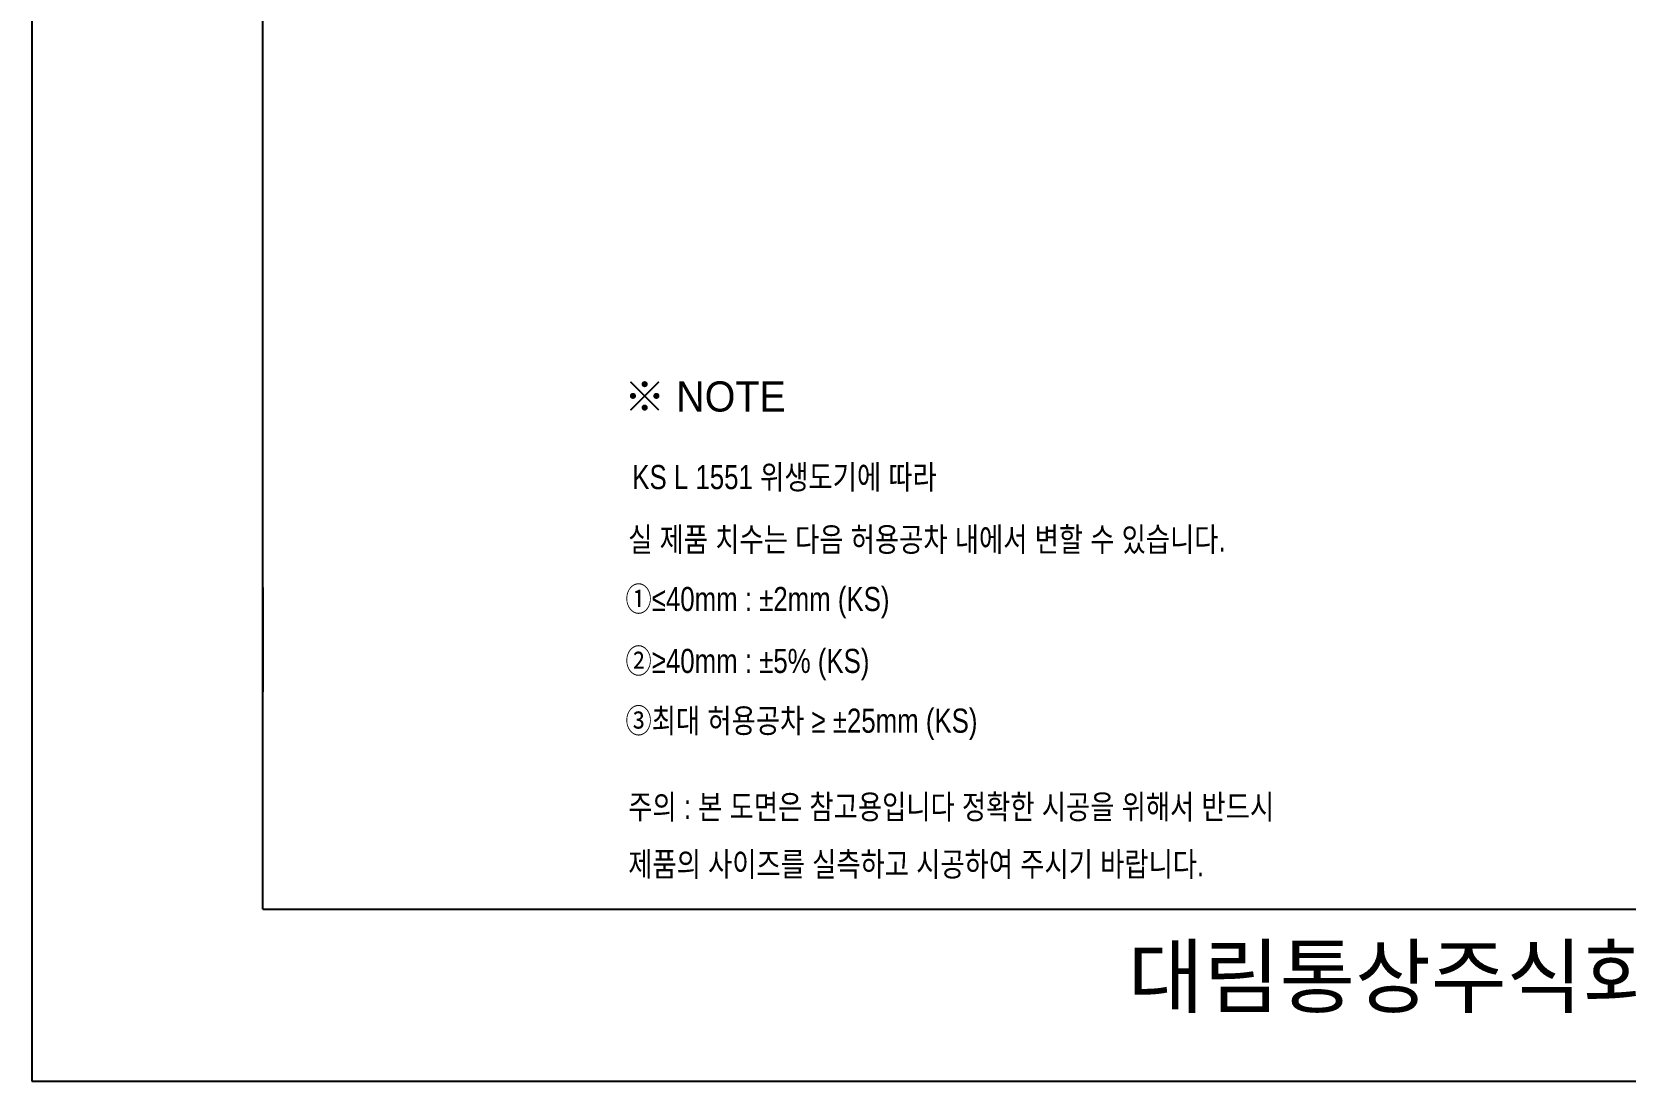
# Model space of a CAD drawing. Header units: millimetres. Extents: x 12300 to 14725, y -475 to 2955.
# Drawn here: x 12300 to 13620, y -475 to 394 of the extents above; entities that cross this region are included whole.
import ezdxf
from ezdxf.lldxf.tags import DXFTag

# ---------------------------------------------------------------- set-up
doc = ezdxf.new("R2010")
doc.units = ezdxf.units.MM
doc.header["$LTSCALE"] = 0.2
doc.layers.add('2', color=2, linetype='HIDDEN')
doc.layers.add('YA', color=7, linetype='Continuous')
doc.layers.add('DIM', color=3, linetype='Continuous', lineweight=15)
doc.layers.add('LINE', color=7, linetype='Continuous', lineweight=25)
doc.styles.add('MtXpl_', font='')
doc.styles.add('굴림', font='')
doc.styles.add('스타일1', font='txt.shx', dxfattribs={"bigfont": 'ghs.shx'})
doc.styles.get('MtXpl_').set_extended_font_data('Gulim')
doc.styles.get('굴림').set_extended_font_data('援대┝')
tags = doc.linetypes.add('Amconstr', pattern=[9999, 9999, 0]).pattern_tags.tags
tags[6:7] = [DXFTag(74, 4), DXFTag(75, 0), DXFTag(340, '0'), DXFTag(46, 1.0), DXFTag(50, 0.0), DXFTag(44, 0.0), DXFTag(45, 0.0)]
tags[4:5] = [DXFTag(74, 4), DXFTag(75, 0), DXFTag(340, '0'), DXFTag(46, 1.0), DXFTag(50, 0.0), DXFTag(44, 0.0), DXFTag(45, 0.0)]
tags = doc.linetypes.add('HIDDEN', pattern=[9.525, 6.35, -3.175]).pattern_tags.tags
tags[6:7] = [DXFTag(74, 4), DXFTag(75, 0), DXFTag(340, '0'), DXFTag(46, 1.0), DXFTag(50, 0.0), DXFTag(44, 0.0), DXFTag(45, 0.0)]
tags[4:5] = [DXFTag(74, 4), DXFTag(75, 0), DXFTag(340, '0'), DXFTag(46, 1.0), DXFTag(50, 0.0), DXFTag(44, 0.0), DXFTag(45, 0.0)]

msp = doc.modelspace()

# ---------------------------------------------------------------- linework, layer by layer
at = {"layer": 'LINE', "linetype": 'Amconstr'}
msp.add_line((13578.6, -332.6), (13650.6, -332.6), dxfattribs=at)
at = {"layer": 'YA', "color": 7}
for p, q in [((12491.1, -332.6), (12491.1, 1765.2)), ((12491.1, -66.1), (12491.1, -152.6)), ((12491.1, -332.6), (13578.6, -332.6)), ((12563.1, -332.6), (13578.6, -332.6))]:
    msp.add_line(p, q, dxfattribs=at)
at = {"layer": 'YA', "color": 0}
msp.add_lwpolyline([(12299.7, -475.1), (14725.2, -475.1), (14725.2, 2955.2), (12299.7, 2955.2)], close=True, dxfattribs=at)

# ---------------------------------------------------------------- texts
at = {"color": 3, "style": '굴림', "width": 0.8}
for s, p in [('KS L 1551 위생도기에 따라', (12797.4, 15.3)), ('실 제품 치수는 다음 허용공차 내에서 변할 수 있습니다.', (12794, -36.4)), ('①≤40mm : ±2mm (KS)', (12791.7, -85.7)), ('②≥40mm : ±5%%% (KS)', (12791.7, -137)), ('③최대 허용공차 ≥ ±25mm (KS)', (12791.7, -186.5))]:
    msp.add_text(s, height=20, dxfattribs=at).set_placement(p)
at = {"color": 1, "style": '굴림', "width": 0.8}
for s, p in [('주의 : 본 도면은 참고용입니다 정확한 시공을 위해서 반드시', (12794, -257.9)), ('제품의 사이즈를 실측하고 시공하여 주시기 바랍니다.', (12794, -305.4))]:
    msp.add_text(s, height=20, dxfattribs=at).set_placement(p)
at = {"layer": '2', "style": 'MtXpl_'}
msp.add_text('※ NOTE', height=25, dxfattribs=at).set_placement((12790.6, 79.6))
at = {"layer": 'DIM', "color": 0, "insert": (13081.1, -363.4), "char_height": 50, "width": 1090, "attachment_point": 1, "style": '스타일1'}
msp.add_mtext('{\\fGulim|b0|i0|c129|p50;       대림통상주식회사\\P}', dxfattribs=at)

doc.saveas('drawing.dxf')
